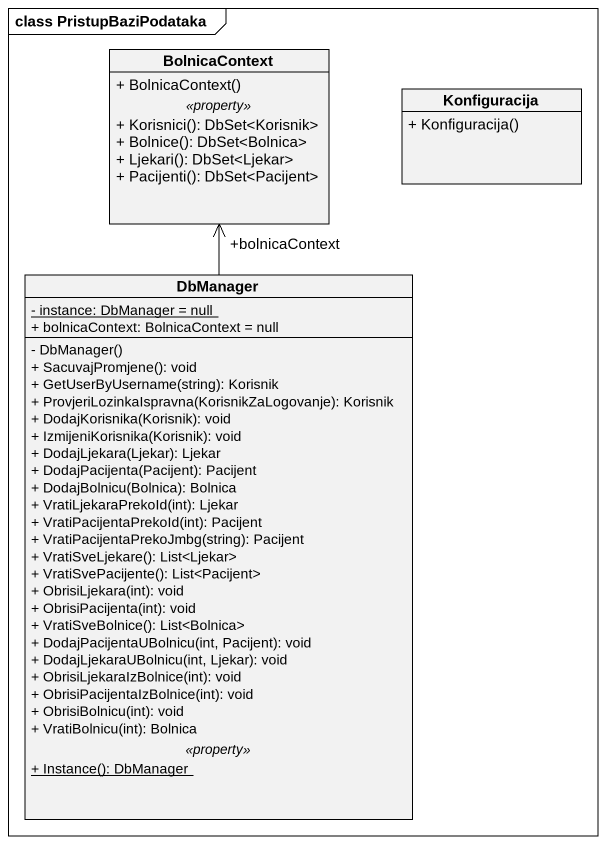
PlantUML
@startuml
mainframe class PristupBaziPodataka
hide circle
hide empty members
skinparam classAttributeIconSize 0
class BolnicaContext {
  + BolnicaContext()
  .. <<property>> ..
  + Korisnici(): DbSet<Korisnik>
  + Bolnice(): DbSet<Bolnica>
  + Ljekari(): DbSet<Ljekar>
  + Pacijenti(): DbSet<Pacijent>
}
class Konfiguracija {
  + Konfiguracija()
}
class DbManager {
  {static} - instance: DbManager = null
  + bolnicaContext: BolnicaContext = null
  --
  - DbManager()
  + SacuvajPromjene(): void
  + GetUserByUsername(string): Korisnik
  + ProvjeriLozinkaIspravna(KorisnikZaLogovanje): Korisnik
  + DodajKorisnika(Korisnik): void
  + IzmijeniKorisnika(Korisnik): void
  + DodajLjekara(Ljekar): Ljekar
  + DodajPacijenta(Pacijent): Pacijent
  + DodajBolnicu(Bolnica): Bolnica
  + VratiLjekaraPrekoId(int): Ljekar
  + VratiPacijentaPrekoId(int): Pacijent
  + VratiPacijentaPrekoJmbg(string): Pacijent
  + VratiSveLjekare(): List<Ljekar>
  + VratiSvePacijente(): List<Pacijent>
  + ObrisiLjekara(int): void
  + ObrisiPacijenta(int): void
  + VratiSveBolnice(): List<Bolnica>
  + DodajPacijentaUBolnicu(int, Pacijent): void
  + DodajLjekaraUBolnicu(int, Ljekar): void
  + ObrisiLjekaraIzBolnice(int): void
  + ObrisiPacijentaIzBolnice(int): void
  + ObrisiBolnicu(int): void
  + VratiBolnicu(int): Bolnica
  .. <<property>> ..
  {static} + Instance(): DbManager
}
DbManager -up-> "+bolnicaContext" BolnicaContext
@enduml
